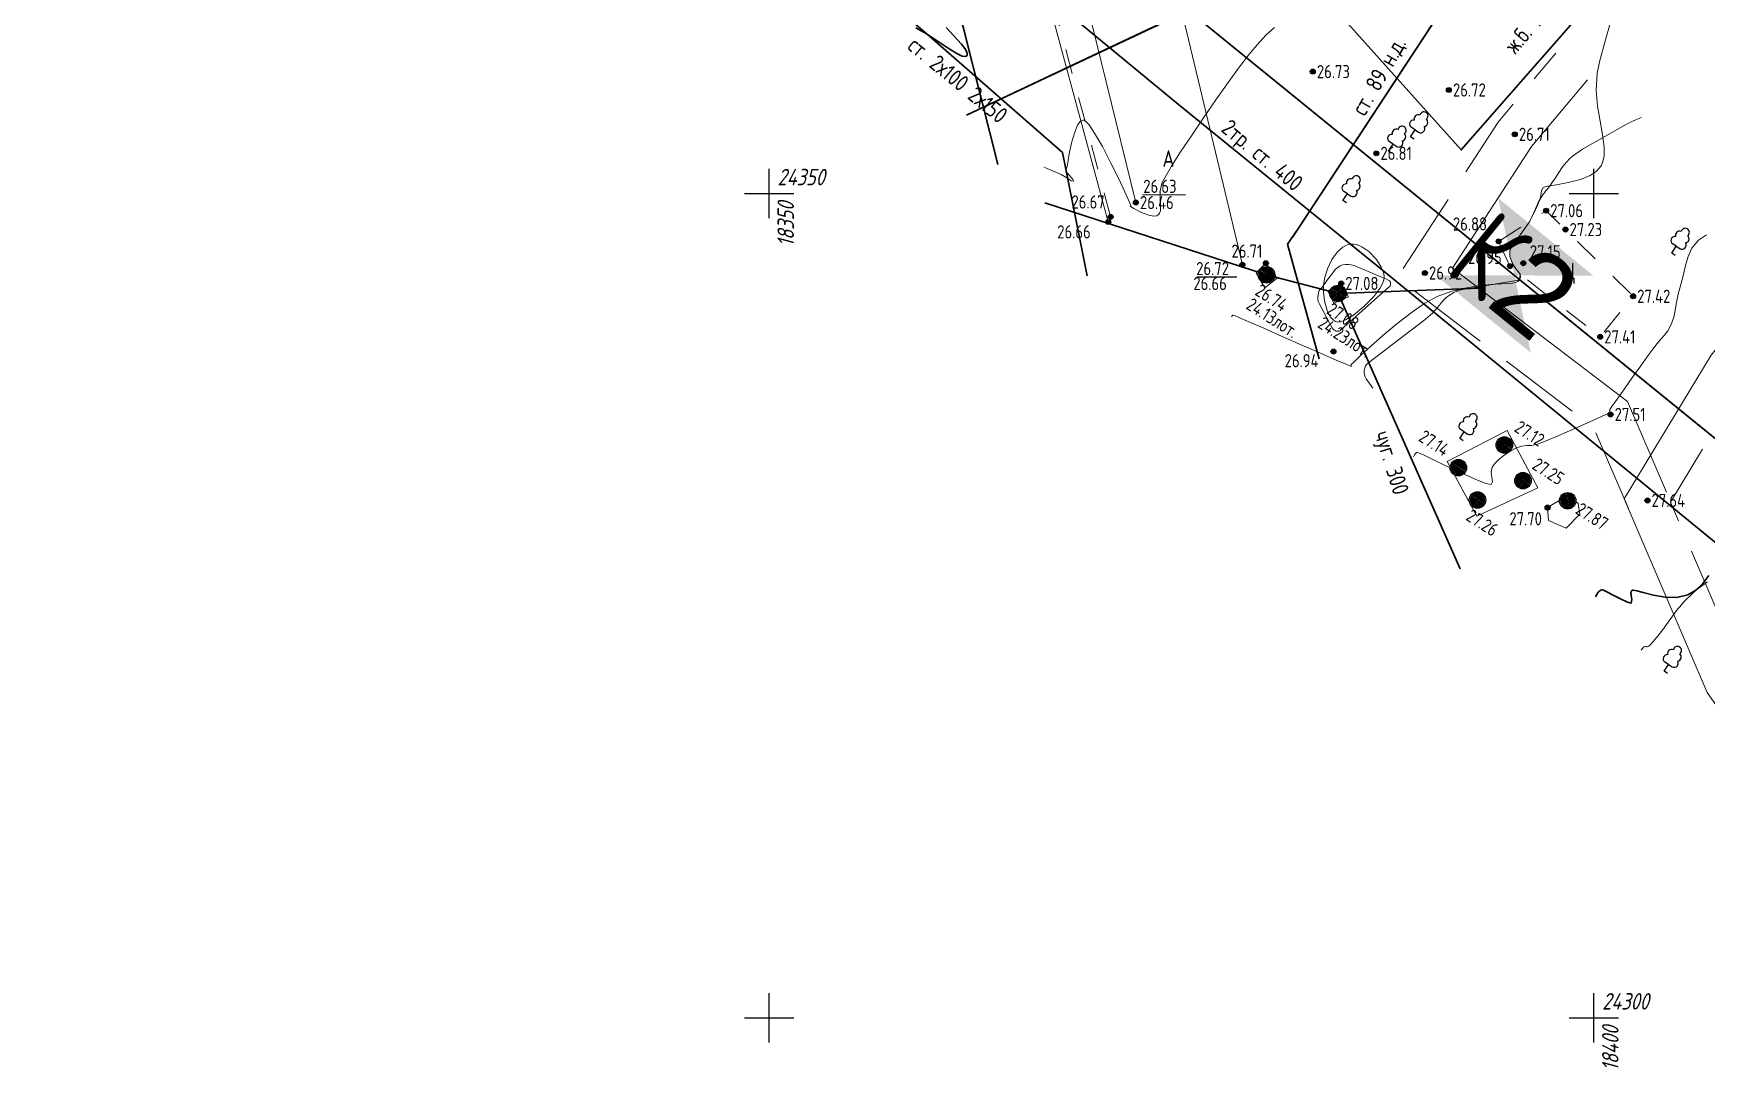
# Model space of a CAD drawing. Header units: metres. Extents: x -149473 to 83396, y -14167 to 104709.
# Drawn here: x -4603.4 to -4552.6, y 42467.2 to 42498.6 of the extents above; entities that cross this region are included whole.
import ezdxf
from ezdxf.enums import TextEntityAlignment as Align

# ---------------------------------------------------------------- set-up
doc = ezdxf.new("R2010")
doc.units = ezdxf.units.M
for name, pattern in [('g5_01_5x1_5', [1.5, 0.75, -0.75]), ('g5_05x2', [3.5, 2.5, -1]), ('осеваяX2', [4, 2.5, -0.5, 0.5, -0.5])]:
    doc.linetypes.add(name, pattern=pattern)
for name, color, linetype, transparency in [('02_Сетка', 7, 'Continuous', 0.6), ('06_Инженерно-технические сооружения', 7, 'Continuous', 0.6), ('10_Границы покрытий и угодий', 7, 'Continuous', 0.6), ('13_Растительность', 7, 'Continuous', 0.6), ('14_Ограждения', 7, 'Continuous', 0.6), ('19_Горизонтали', 7, 'Continuous', 0.6), ('30_Канализация', 7, 'Continuous', 0.6), ('32_Теплосеть', 7, 'Continuous', 0.6), ('33_Газопровод', 7, 'Continuous', 0.6), ('44_Крышки колодцев', 7, 'Continuous', 0.6), ('45_Номера колодцев', 7, 'Continuous', 0.6), ('61_Отметки высоты поверхности', 7, 'Continuous', 0.6)]:
    doc.layers.add(name, color=color, linetype=linetype, transparency=transparency)
doc.layers.add('Viewport2ForCustomObjects_0', color=7, linetype='Continuous')
doc.layers.add('Сетка', color=7, linetype='Continuous')
for name, color, linetype, lineweight in [('Сети_Г1.Метки', 132, 'Continuous', 30), ('Сети_Горизонтали.Вспомогательные', 1, 'Continuous', 9), ('Сети_Горизонтали.Основные', 1, 'Continuous', 30), ('Сети_К1', 42, 'Continuous', 30), ('Сети_К2', 40, 'Continuous', 30), ('Сети_К2.Метки', 40, 'Continuous', 30), ('Сети_Трасса', 1, 'осеваяX2', 30)]:
    doc.layers.add(name, color=color, linetype=linetype, lineweight=lineweight)
doc.styles.add('CustomTextStyle126', font='GOST_0.TTF', dxfattribs={"height": 5})
doc.styles.add('CustomTextStyle127', font='arial.ttf', dxfattribs={"height": 5})
doc.styles.add('LIKE11', font='GOST_0.TTF')
doc.styles.add('LIKE17', font='GOST_0.TTF')
doc.styles.add('LIKE32', font='GOST_0.TTF')
doc.styles.add('Line_GUGK', font='GOST_0.TTF')
doc.styles.get("Standard").update_dxf_attribs({"font": 'GOST_0.TTF'})
doc.linetypes.add('g5_121_t', pattern='A,4,-0.4,["Т",Line_GUGK,S=1,R=0,X=0,Y=-0.5],-1.2,12', length=17.6)
doc.linetypes.add('g5_122_g', pattern='A,1,-1,1.5,-0.4,["Г",Line_GUGK,S=1,R=0,X=0,Y=-0.5],-1.5,1.5,-1,4,-1,4,-1,3', length=20.9)
doc.linetypes.add('g5_122_k', pattern='A,1,-1,1.5,-0.4,["К",Line_GUGK,S=1,R=0,X=0,Y=-0.5],-1.5,1.5,-1,4,-1,4,-1,3', length=20.9)
doc.linetypes.add('g5_122_kl', pattern='A,1,-1,1.5,-0.4,["Кл",Line_GUGK,S=1,R=0,X=0,Y=-0.5],-2.4,1.5,-1,4,-1,4,-1,3', length=21.8)
doc.linetypes.add('g5_122_t', pattern='A,1,-1,1.5,-0.4,["Т",Line_GUGK,S=1,R=0,X=0,Y=-0.5],-1.5,1.5,-1,4,-1,4,-1,3', length=20.9)
doc.linetypes.add('g5_476_2c', pattern='A,2.75,-0.25,[32,GUGK_2005.shx,S=1,R=0,X=0,Y=0],-0.25,2.75', length=6)

# ---------------------------------------------------------------- blocks, each defined once
blk = doc.blocks.new('g5_117kb')
h = blk.add_hatch(color=255)
h.paths.add_polyline_path([(0.04, 0.04), (0.46, 0.04, 0.367426), (0.04, 0.46)])
h.paths.add_polyline_path([(-0.04, 0.46, 0.367426), (-0.46, 0.04), (-0.04, 0.04)])
h.paths.add_polyline_path([(-0.04, -0.04), (-0.46, -0.04, 0.367426), (-0.04, -0.46)])
h.paths.add_polyline_path([(0.04, -0.46, 0.367426), (0.46, -0.04), (0.04, -0.04)])
at = {"color": 0}
for points in [[(-0.5, 0), (0.5, 0)], [(0, 0.5), (0, -0.5)]]:
    blk.add_lwpolyline(points, dxfattribs=at)
blk.add_circle((0, 0), 0.5, dxfattribs=at)
blk = doc.blocks.new('g5_388_1')
at = {"color": 0}
blk.add_lwpolyline([(0, 0.5), (0.26, 0.5, 0.798042), (0.36, 0.97, 0.636328), (0.23, 1.41, 0.533064), (0, 1.75, 0.533064), (-0.23, 1.41, 0.636328), (-0.36, 0.97, 0.798042), (-0.26, 0.5)], format="xyb", dxfattribs=at)
for points in [[(0, 0.5), (-0.26, 0.5)], [(0.25, 0), (0, 0), (0, 0.5)]]:
    blk.add_lwpolyline(points, dxfattribs=at)
blk = doc.blocks.new('g5_117t')
h = blk.add_hatch(color=255)
h.paths.add_polyline_path([(-0.04, -0.04), (-0.46, -0.04, 0.367426), (-0.04, -0.46)])
h.paths.add_polyline_path([(0.04, -0.46, 0.367426), (0.46, -0.04), (0.04, -0.04)])
h.paths.add_polyline_path([(0.46, 0.04, 0.921954), (-0.46, 0.04)])
at = {"color": 0}
for points in [[(-0.5, 0), (0.5, 0)], [(0, -0.5), (0, 0)]]:
    blk.add_lwpolyline(points, dxfattribs=at)
blk.add_circle((0, 0), 0.5, dxfattribs=at)
blk = doc.blocks.new('g5_117')
h = blk.add_hatch(color=255)
h.paths.add_polyline_path([(-0.3, 0.35), (0.35, -0.3, 0.177899), (0.46, 0, 0.639215)])
h.paths.add_polyline_path([(-0.35, 0.3, 0.177899), (-0.46, 0, 0.639215), (0.3, -0.35)])
at = {"color": 0}
blk.add_lwpolyline([(0.35, -0.35), (-0.35, 0.35)], dxfattribs=at)
blk.add_circle((0, 0), 0.5, dxfattribs=at)
blk = doc.blocks.new('g5_012')
at = {"color": 92}
for points in [[(0, -1.5), (0, 1.5)], [(-1.5, 0), (1.5, 0)]]:
    blk.add_lwpolyline(points, dxfattribs=at)
blk = doc.blocks.new('g5_330')
blk.add_hatch(color=0).paths.add_polyline_path([(0.15, 0, 1), (-0.15, 0, 1)])
at = {"color": 0}
blk.add_circle((0, 0), 0.15, dxfattribs=at)
blk = doc.blocks.new('CustomObjectsInViewport2_0')
at = {"layer": 'Сети_Г1.Метки'}
blk.add_line((2983.28, 1368.14), (2973.77, 1353.65), dxfattribs=at)
at = {"layer": 'Сети_Горизонтали.Вспомогательные', "color": 42, "flags": 128}
for points, elevation in [([(2972.67, 1366.35), (2972.15, 1365.87), (2971.61, 1365.3), (2971.15, 1364.75), (2970.55, 1363.96), (2969.86, 1363.01), (2969.11, 1361.96), (2968.36, 1360.86), (2967.63, 1359.78), (2966.97, 1358.79), (2966.42, 1357.93), (2966.03, 1357.27), (2965.83, 1356.89), (2965.73, 1356.41), (2965.73, 1355.94), (2965.76, 1355.52), (2965.75, 1355.23), (2965.7, 1355.07), (2965.63, 1354.98), (2965.58, 1354.95), (2965.52, 1354.91), (2965.35, 1354.89), (2965.04, 1354.95), (2964.6, 1355.12), (2964.13, 1355.36), (2963.93, 1355.49), (2963.96, 1355.55), (2963.86, 1355.78), (2963.59, 1356.37), (2963.2, 1357.21), (2962.73, 1358.16), (2962.24, 1359.12), (2961.76, 1359.94), (2961.42, 1360.43), (2961.21, 1360.65), (2961.1, 1360.72), (2961.05, 1360.73), (2961, 1360.71), (2960.88, 1360.64), (2960.73, 1360.42), (2960.55, 1360), (2960.36, 1359.34), (2960.22, 1358.68), (2960.13, 1358.16), (2960.09, 1357.91), (2960.04, 1357.75), (2960.04, 1357.6), (2960.19, 1357.41), (2960.41, 1357.17), (2960.49, 1357.01), (2960.34, 1357.05), (2960.07, 1357.23), (2959.73, 1357.42), (2959.45, 1357.55), (2959.16, 1357.67), (2958.89, 1357.78), (2958.68, 1357.87)], 26.5), ([(2993.22, 1367.29), (2992.73, 1365.59), (2992.4, 1364.33), (2992.24, 1363.58), (2992.18, 1362.55), (2992.26, 1361.57), (2992.41, 1360.66), (2992.56, 1359.83), (2992.66, 1359.08), (2992.65, 1358.56), (2992.58, 1358.21), (2992.49, 1358), (2992.43, 1357.9), (2992.35, 1357.8), (2992.16, 1357.61), (2991.8, 1357.37), (2991.23, 1357.13), (2990.47, 1356.93), (2989.76, 1356.8), (2989.21, 1356.72), (2988.95, 1356.64), (2988.86, 1356.46), (2988.84, 1356.27), (2988.8, 1356.04), (2988.71, 1355.8), (2988.57, 1355.45), (2988.38, 1355.04), (2988.14, 1354.59), (2987.89, 1354.2), (2987.58, 1353.78), (2987.28, 1353.39), (2987.04, 1353.04), (2986.93, 1352.77), (2986.93, 1352.45), (2987.03, 1352.18), (2987.16, 1351.92), (2987.31, 1351.69), (2987.47, 1351.52), (2987.57, 1351.38), (2987.59, 1351.19), (2987.52, 1351.02), (2987.42, 1350.93), (2987.28, 1350.88), (2987.1, 1350.83), (2986.89, 1350.81), (2986.43, 1350.79), (2985.8, 1350.75), (2985.04, 1350.67), (2984.2, 1350.53), (2983.35, 1350.32), (2982.53, 1350.02), (2981.78, 1349.61), (2980.95, 1349.03), (2980.08, 1348.36), (2979.24, 1347.66), (2978.49, 1346.99), (2977.88, 1346.44), (2977.47, 1346.05), (2977.32, 1345.9), (2977.31, 1345.84), (2977.31, 1345.78), (2977.06, 1345.89), (2976.4, 1346.17), (2975.45, 1346.59), (2974.32, 1347.08), (2973.14, 1347.6), (2972.01, 1348.1), (2971.06, 1348.51), (2970.5, 1348.75), (2970.24, 1348.87), (2970.16, 1348.9), (2970.14, 1348.9), (2970.14, 1348.9), (2970.12, 1348.88), (2970.08, 1348.84), (2970.05, 1348.8)], 27), ([(2998.87, 1353.76), (2998.38, 1353.44), (2997.98, 1352.95), (2997.74, 1352.44), (2997.59, 1351.91), (2997.47, 1351.35), (2997.31, 1350.75), (2997.15, 1350.16), (2997.05, 1349.65), (2996.97, 1349.19), (2996.87, 1348.76), (2996.71, 1348.33), (2996.51, 1347.95), (2996.31, 1347.68), (2996.1, 1347.43), (2995.87, 1347.17), (2995.6, 1346.83), (2995.3, 1346.42), (2994.87, 1345.82), (2994.38, 1345.12), (2993.88, 1344.42), (2993.44, 1343.79), (2993.13, 1343.35), (2993, 1343.16), (2992.99, 1343.06), (2992.98, 1342.96), (2992.76, 1342.86), (2992.2, 1342.6), (2991.43, 1342.25), (2990.56, 1341.87), (2989.72, 1341.51), (2989.04, 1341.22), (2988.62, 1341.07), (2988.26, 1340.99), (2987.96, 1340.98), (2987.67, 1340.95), (2987.33, 1340.84), (2987, 1340.66), (2986.65, 1340.44), (2986.31, 1340.18), (2986.04, 1339.92), (2985.86, 1339.67), (2985.8, 1339.36), (2985.84, 1339.05), (2985.88, 1338.78), (2985.8, 1338.61), (2985.49, 1338.67), (2984.84, 1338.94), (2983.98, 1339.33), (2983.06, 1339.76), (2982.22, 1340.16), (2981.7, 1340.41), (2981.43, 1340.52), (2981.34, 1340.56), (2981.32, 1340.56), (2981.28, 1340.55), (2981.22, 1340.5), (2981.16, 1340.41), (2981.09, 1340.3)], 27.5)]:
    blk.add_lwpolyline(points, dxfattribs=dict(at, elevation=elevation))
at = {"layer": 'Сети_Горизонтали.Вспомогательные', "color": 42, "elevation": 27, "flags": 128}
blk.add_lwpolyline([(2975.69, 1351.09), (2975.67, 1350.96), (2975.64, 1350.7), (2975.64, 1350.3), (2975.69, 1349.77), (2975.86, 1349.17), (2976.05, 1348.79), (2976.24, 1348.59), (2976.37, 1348.51), (2976.44, 1348.48), (2976.51, 1348.47), (2976.67, 1348.49), (2976.97, 1348.61), (2977.45, 1348.9), (2978.09, 1349.41), (2978.69, 1350.02), (2979.06, 1350.51), (2979.24, 1350.85), (2979.3, 1351.05), (2979.31, 1351.14), (2979.31, 1351.25), (2979.27, 1351.47), (2979.14, 1351.81), (2978.86, 1352.26), (2978.39, 1352.75), (2977.97, 1353.04), (2977.65, 1353.17), (2977.45, 1353.2), (2977.35, 1353.2), (2977.26, 1353.19), (2977.08, 1353.15), (2976.81, 1353.02), (2976.49, 1352.74), (2976.14, 1352.27), (2975.87, 1351.71), (2975.69, 1351.09)], close=True, dxfattribs=at)
at = {"layer": 'Сети_Горизонтали.Основные', "color": 40, "flags": 128}
for points, elevation in [([(2952.75, 1366.35), (2953.23, 1365.84), (2953.68, 1365.33), (2953.94, 1364.98), (2954.03, 1364.77), (2954.03, 1364.66), (2954.01, 1364.63), (2953.98, 1364.6), (2953.9, 1364.58), (2953.72, 1364.61), (2953.4, 1364.77), (2952.88, 1365.09), (2952.28, 1365.5), (2951.61, 1365.93), (2950.91, 1366.32)], 26), ([(2999.01, 1333.09), (2998.63, 1332.61), (2998.21, 1332.21), (2997.73, 1331.93), (2997.07, 1331.77), (2996.35, 1331.79), (2995.64, 1331.91), (2995.02, 1332.07), (2994.64, 1332.17), (2994.44, 1332.2), (2994.36, 1332.2), (2994.34, 1332.19), (2994.31, 1332.15), (2994.28, 1332.06), (2994.29, 1331.88), (2994.34, 1331.64), (2994.3, 1331.43), (2994.07, 1331.48), (2993.65, 1331.68), (2993.17, 1331.93), (2992.82, 1332.11), (2992.62, 1332.2), (2992.53, 1332.22), (2992.5, 1332.22), (2992.46, 1332.21), (2992.39, 1332.17), (2992.3, 1332.08), (2992.21, 1331.94), (2992.13, 1331.8)], 28)]:
    blk.add_lwpolyline(points, dxfattribs=dict(at, elevation=elevation))
at = {"layer": 'Сети_К1'}
blk.add_line((2973.75, 1370.35), (2953.99, 1361.03), dxfattribs=at)
at = {"layer": 'Сети_К2'}
for p, q in [((2950.14, 1380.87), (2955.89, 1358.04)), ((3023.9, 1321.48), (2950.54, 1381.13))]:
    blk.add_line(p, q, dxfattribs=at)
at = {"layer": 'Сети_К2.Метки', "color": 7, "linetype": 'Continuous', "true_color": 0xffffff}
blk.add_solid([(2986.23, 1355.99, 24.4), (2992, 1351.29, 24.4), (2988.2, 1346.62, 24.4), (2982.43, 1351.31, 24.4)], dxfattribs=at)
at = {"layer": 'Сети_Трасса', "ltscale": 5, "flags": 128}
for points in [[(3045.27, 1304.23), (3024.48, 1321.01), (2949.95, 1381.6), (2816.62, 1488.59), (2738.01, 1530.07), (2660.18, 1571.13), (2652.26, 1575.73), (2565.79, 1625.95)], [(2949.95, 1381.6), (2955.89, 1358.04)], [(2953.99, 1361.03), (2973.75, 1370.35)], [(2973.77, 1353.65), (2984.27, 1369.65)]]:
    blk.add_lwpolyline(points, dxfattribs=at)
at = {"layer": 'Сети_К2.Метки', "linetype": 'Continuous'}
for s, style, p in [('К', 'CustomTextStyle126', (2982.88, 1351.59, 24.4)), ('2', 'CustomTextStyle127', (2985.38, 1349.56, 24.4))]:
    blk.add_text(s, height=5, rotation=320.8879, dxfattribs=dict(at, style=style)).set_placement(p)

msp = doc.modelspace()

# ---------------------------------------------------------------- linework, layer by layer
at = {"layer": '06_Инженерно-технические сооружения', "color": 7, "linetype": 'Continuous', "lineweight": 20, "flags": 128}
for points in [[(-4565.66, 42491.162), (-4566, 42491.616), (-4566.29, 42491.323), (-4566.027, 42490.871), (-4565.66, 42491.162)], [(-4564.125, 42490.773), (-4563.716, 42491), (-4563.495, 42490.589), (-4563.94, 42490.401), (-4564.125, 42490.773)], [(-4560.506, 42485.604), (-4558.685, 42486.539), (-4557.757, 42484.801), (-4559.607, 42483.939), (-4560.506, 42485.604)], [(-4557.427, 42483.806), (-4557.46, 42484.201), (-4556.833, 42484.574), (-4556.529, 42484.325), (-4556.477, 42483.999), (-4556.898, 42483.581), (-4557.427, 42483.806)]]:
    msp.add_lwpolyline(points, dxfattribs=at)
at = {"layer": '10_Границы покрытий и угодий', "color": 7, "linetype": 'Continuous', "lineweight": 20, "flags": 128}
for points in [[(-4566.711, 42491.562), (-4568.579, 42499.369), (-4569.676, 42503.627), (-4569.71, 42504.331), (-4569.428, 42504.949), (-4568.987, 42505.123), (-4564.646, 42501.513)], [(-4576.463, 42499.551), (-4574.764, 42501.578), (-4574.235, 42502.185), (-4573.733, 42502.344), (-4573.072, 42502.276), (-4572.571, 42502.096), (-4572.205, 42501.723), (-4571.745, 42500.78), (-4569.942, 42493.453)], [(-4553.857, 42484.665), (-4555.04, 42487.423), (-4560.339, 42491.464), (-4557.95, 42495.151), (-4556.248, 42497.179)], [(-4549.618, 42492.403), (-4552.496, 42488.829), (-4555.133, 42484.467), (-4552.617, 42478.593), (-4549.578, 42474.253), (-4540.273, 42469.97), (-4537.434, 42471.429), (-4534.979, 42474.211), (-4533.557, 42476.506), (-4532.794, 42478.388)]]:
    msp.add_lwpolyline(points, dxfattribs=at)
at = {"layer": '10_Границы покрытий и угодий', "color": 7, "linetype": 'g5_01_5x1_5', "lineweight": 20, "flags": 128}
for points in [[(-4570.706, 42493.021), (-4572.75, 42500.649), (-4573.028, 42501.046), (-4573.614, 42501.32), (-4574.4, 42501.388), (-4576.188, 42499.359)], [(-4558.943, 42492.276), (-4558.599, 42491.527), (-4555.865, 42489.38), (-4554.866, 42490.611), (-4556.917, 42492.635), (-4557.504, 42493.207), (-4558.943, 42492.276)]]:
    msp.add_lwpolyline(points, dxfattribs=at)
at = {"layer": '10_Границы покрытий и угодий', "color": 7, "linetype": 'g5_05x2', "lineweight": 20, "flags": 128}
for points in [[(-4555.006, 42484.172), (-4556.059, 42486.628), (-4562.018, 42491.172), (-4558.957, 42495.895), (-4557.206, 42497.982)], [(-4548.644, 42491.619), (-4551.47, 42488.11), (-4553.731, 42484.369), (-4551.519, 42479.204), (-4548.748, 42475.247), (-4540.303, 42471.36), (-4538.215, 42472.433), (-4535.986, 42474.959), (-4534.675, 42477.074), (-4533.953, 42478.857)]]:
    msp.add_lwpolyline(points, dxfattribs=at)
at = {"layer": '14_Ограждения', "color": 7, "linetype": 'g5_476_2c', "lineweight": 20, "flags": 128}
msp.add_lwpolyline([(-4576.188, 42499.359), (-4574.397, 42501.324), (-4572.873, 42500.612), (-4570.777, 42492.864)], dxfattribs=at)
at = {"layer": '19_Горизонтали', "color": 32, "linetype": 'Continuous', "lineweight": 20, "flags": 128}
for points, elevation in [([(-4558, 42492.886), (-4557.769, 42493.399, -0.06876), (-4557.519, 42493.796), (-4557.519, 42493.796, 0.033561), (-4557.241, 42494.177), (-4557.1, 42494.4, -0.123405), (-4556.398, 42495.069), (-4555.045, 42495.836, -0.036489), (-4554.759, 42495.972), (-4554.611, 42496.029)], 13.5), ([(-4562.752, 42487.82), (-4562.956, 42488.105, -0.405823), (-4562.882, 42488.601), (-4561.247, 42489.845, 0.068022), (-4560.674, 42490.419), (-4560.674, 42490.419, -0.191136), (-4560.024, 42490.812), (-4558.4, 42491.085, 0.33065), (-4558.299, 42491.191), (-4558.287, 42491.282)], 13.5), ([(-4552.611, 42481.953, 0.090112), (-4553.623, 42480.974), (-4553.903, 42480.584, -0.021704), (-4554.194, 42480.213), (-4554.313, 42480.074, -0.04092), (-4554.389, 42479.999), (-4554.394, 42479.995, -0.286524), (-4554.473, 42479.984), (-4554.473, 42479.984, 0.33361), (-4554.546, 42479.967), (-4554.624, 42479.875)], 14)]:
    msp.add_lwpolyline(points, format="xyb", dxfattribs=dict(at, elevation=elevation))
at = {"layer": '19_Горизонтали', "color": 32, "linetype": 'Continuous', "lineweight": 20, "elevation": 13.5, "flags": 128}
msp.add_lwpolyline([(-4564.312, 42490.854, -0.090931), (-4564.359, 42490.806), (-4564.359, 42490.806, 0.184593), (-4564.395, 42490.754), (-4564.419, 42490.651, 0.182593), (-4564.385, 42490.393), (-4563.985, 42489.649, 0.207871), (-4563.866, 42489.555), (-4563.866, 42489.555, 0.252696), (-4563.725, 42489.589), (-4562.253, 42490.911, 0.52435), (-4562.275, 42491.09), (-4562.275, 42491.09, 0.021343), (-4562.562, 42491.223), (-4563.325, 42491.54, 0.344789), (-4563.944, 42491.367), (-4564.11, 42491.143, 0.009569), (-4564.259, 42490.932)], format="xyb", close=True, dxfattribs=at)
at = {"layer": '30_Канализация', "color": 42, "linetype": 'g5_122_kl', "lineweight": 30, "flags": 128}
for points in [[(-4765.468, 42700.816), (-4769.176, 42628.569), (-4721.982, 42601.158), (-4643.763, 42559.888), (-4577.094, 42506.392), (-4539.83, 42476.096), (-4529.438, 42467.71), (-4503.813, 42475.716), (-4460.379, 42527.88), (-4434.118, 42524.323), (-4423.121, 42522.263), (-4413.186, 42519.778)], [(-4577.094, 42506.392), (-4574.125, 42494.614)]]:
    msp.add_lwpolyline(points, dxfattribs=at)
at = {"layer": '30_Канализация', "color": 12, "linetype": 'g5_122_k', "lineweight": 30, "flags": 128}
for points in [[(-4575.074, 42496.107), (-4565.195, 42500.767), (-4560.077, 42495.051), (-4556.175, 42499.502)], [(-4572.698, 42493.445), (-4565.982, 42491.262), (-4563.812, 42490.696), (-4559.533, 42490.857)], [(-4563.812, 42490.696), (-4560.111, 42482.342)]]:
    msp.add_lwpolyline(points, dxfattribs=at)
at = {"layer": '32_Теплосеть', "color": 5, "linetype": 'g5_121_t', "lineweight": 30, "flags": 128}
msp.add_lwpolyline([(-4618.389, 42537.549), (-4604.403, 42525.957), (-4585.06, 42509.978), (-4583.348, 42508.568), (-4568.651, 42496.425), (-4562.141, 42491.142), (-4551.855, 42482.718), (-4545.593, 42477.681), (-4540.603, 42473.562), (-4531.401, 42467.245), (-4522.205, 42477.784)], dxfattribs=at)
at = {"layer": '32_Теплосеть', "color": 5, "linetype": 'g5_122_t', "lineweight": 30, "flags": 128}
msp.add_lwpolyline([(-4619.272, 42529.847), (-4616.773, 42532.745), (-4600.674, 42519.203), (-4589.139, 42509.463), (-4576.268, 42498.563), (-4572.162, 42494.967), (-4571.416, 42491.235)], dxfattribs=at)
at = {"layer": '33_Газопровод', "color": 132, "linetype": 'g5_122_g', "lineweight": 30, "flags": 128}
msp.add_lwpolyline([(-4564.38, 42488.718), (-4565.342, 42492.194), (-4565.03, 42492.644), (-4559.936, 42500.42)], dxfattribs=at)
at = {"layer": '61_Отметки высоты поверхности', "flags": 128}
for points in [[(-4569.732, 42493.694), (-4568.439, 42493.689)], [(-4568.088, 42491.196), (-4566.875, 42491.201)]]:
    msp.add_lwpolyline(points, dxfattribs=at)

# ---------------------------------------------------------------- block references
at = {"layer": '02_Сетка', "color": 92, "linetype": 'Continuous', "lineweight": 15, "ltscale": 0.5, "xscale": 0.5, "yscale": 0.5, "zscale": 0.5}
for p in [(-4581.056, 42493.725), (-4556.056, 42493.725), (-4581.056, 42468.725), (-4556.056, 42468.725)]:
    msp.add_blockref('g5_012', p, dxfattribs=at)
at = {"layer": '13_Растительность', "color": 92, "linetype": 'Continuous', "lineweight": 20, "xscale": 0.4999999999999999, "yscale": 0.4999999999999999, "zscale": 0.4999999999999999, "rotation": 327.2608096277772}
for p in [(-4561.613, 42495.448, 13.4), (-4562.278, 42495.015, 13.409), (-4563.665, 42493.512, 13.393), (-4553.691, 42491.917, 13.711), (-4560.122, 42486.292, 13.621), (-4553.928, 42479.235, 14.052)]:
    msp.add_blockref('g5_388_1', p, dxfattribs=at)
at = {"layer": '44_Крышки колодцев', "color": 7, "linetype": 'Continuous', "lineweight": 20, "xscale": 0.4999999999999999, "yscale": 0.4999999999999999, "zscale": 0.4999999999999999, "rotation": 327.2608096277772}
for name, p in [('g5_117kb', (-4565.982, 42491.262, 13.37)), ('g5_117kb', (-4563.812, 42490.696, 13.542)), ('g5_117t', (-4558.77, 42486.098, 13.559)), ('g5_117t', (-4560.164, 42485.412, 13.568)), ('g5_117t', (-4558.205, 42485.017, 13.624)), ('g5_117t', (-4559.584, 42484.432, 13.63)), ('g5_117', (-4556.85, 42484.407, 13.935))]:
    msp.add_blockref(name, p, dxfattribs=at)
at = {"layer": '61_Отметки высоты поверхности', "color": 7, "linetype": 'Continuous', "lineweight": 20, "xscale": 0.5, "yscale": 0.5, "zscale": 0.5}
for p in [(-4564.578, 42497.425, 13.367), (-4560.452, 42496.868, 13.358), (-4558.453, 42495.523, 13.355), (-4562.651, 42494.947, 13.405), (-4569.942, 42493.453, 13.23), (-4557.504, 42493.207, 13.531), (-4570.777, 42492.864, 13.331), (-4570.706, 42493.021, 13.334), (-4556.917, 42492.635, 13.615), (-4558.943, 42492.276, 13.441), (-4566.711, 42491.562, 13.328), (-4566, 42491.616, 13.357), (-4558.193, 42491.613, 13.573), (-4561.179, 42491.318, 13.461), (-4558.599, 42491.527, 13.473), (-4563.716, 42491, 13.541), (-4554.866, 42490.611, 13.707), (-4555.865, 42489.38, 13.706), (-4563.951, 42488.935, 13.469), (-4555.55, 42487.026, 13.753), (-4557.46, 42484.201, 13.848), (-4554.432, 42484.418, 13.819)]:
    msp.add_blockref('g5_330', p, dxfattribs=at)
at = {"layer": 'Viewport2ForCustomObjects_0', "xscale": 0.5, "yscale": 0.5, "zscale": 0.5}
msp.add_blockref('CustomObjectsInViewport2_0', (-6052.071, 41815.592), dxfattribs=at)

# ---------------------------------------------------------------- texts
at = {"layer": '10_Границы покрытий и угодий', "color": 7, "linetype": 'Continuous', "lineweight": 15, "style": 'LIKE11'}
for s, p in [('А', (-4569.134, 42494.536)), ('Ц', (-4556.993, 42491.122))]:
    msp.add_text(s, height=0.5, dxfattribs=at).set_placement(p)
at = {"layer": '30_Канализация', "color": 12, "linetype": 'Continuous', "lineweight": 15, "style": 'LIKE32'}
for s, rotation, p in [('ж.б. 500', 49.7583, (-4558.433, 42497.928)), ('чуг. 300', 287.155, (-4562.708, 42486.44))]:
    msp.add_text(s, height=0.5, rotation=rotation, dxfattribs=at).set_placement(p)
at = {"layer": '32_Теплосеть', "color": 5, "linetype": 'Continuous', "lineweight": 15, "style": 'LIKE32'}
for s, rotation, p in [('ст. 2х100 2х150', 320.5048, (-4576.901, 42498.134)), ('2тр. ст. 400', 320.1881, (-4567.388, 42495.634))]:
    msp.add_text(s, height=0.5, rotation=rotation, dxfattribs=at).set_placement(p)
at = {"layer": '33_Газопровод', "color": 132, "linetype": 'Continuous', "lineweight": 15, "style": 'LIKE32'}
msp.add_text('ст. 89 н.д.', height=0.5, rotation=60.2956, dxfattribs=at).set_placement((-4563, 42496.045))
at = {"layer": '45_Номера колодцев', "color": 7, "linetype": 'Continuous', "lineweight": 15, "ltscale": 0.5, "style": 'LIKE17'}
for s, p in [('26.74', (-4566.361, 42490.673)), ('24.13лот.', (-4566.631, 42490.252)), ('27.08', (-4564.19, 42490.107)), ('24.23лот.', (-4564.461, 42489.686)), ('27.12', (-4558.498, 42486.531)), ('27.14', (-4561.4, 42486.245)), ('27.25', (-4557.961, 42485.399)), ('27.26', (-4559.963, 42483.843)), ('27.87', (-4556.643, 42484.042))]:
    msp.add_text(s, height=0.4, rotation=327.2608, dxfattribs=at).set_placement(p)
at = {"layer": '61_Отметки высоты поверхности', "color": 7, "linetype": 'Continuous', "lineweight": 15, "ltscale": 0.5, "style": 'LIKE17'}
for s, p in [('26.73', (-4564.453, 42497.225)), ('26.72', (-4560.327, 42496.668)), ('26.71', (-4558.328, 42495.323)), ('26.81', (-4562.526, 42494.747)), ('26.67', (-4571.893, 42493.271)), ('26.63', (-4569.717, 42493.745)), ('26.46', (-4569.817, 42493.253)), ('27.06', (-4557.379, 42493.007)), ('26.66', (-4572.324, 42492.365)), ('26.88', (-4560.329, 42492.604)), ('27.23', (-4556.792, 42492.435)), ('26.71', (-4567.041, 42491.781)), ('27.15', (-4557.997, 42491.76)), ('26.72', (-4568.112, 42491.252)), ('26.95', (-4559.867, 42491.59)), ('26.66', (-4568.198, 42490.798)), ('27.08', (-4563.591, 42490.8)), ('26.92', (-4561.054, 42491.118)), ('27.42', (-4554.741, 42490.411)), ('27.41', (-4555.74, 42489.18)), ('26.94', (-4565.43, 42488.457)), ('27.51', (-4555.425, 42486.826)), ('27.64', (-4554.307, 42484.218)), ('27.70', (-4558.617, 42483.663))]:
    msp.add_text(s, height=0.4, dxfattribs=at).set_placement(p)
at = {"layer": 'Сетка', "color": 3, "oblique": 15}
for s, p in [('24350', (-4580.806, 42493.975)), ('24300', (-4555.806, 42468.975))]:
    msp.add_text(s, height=0.5, dxfattribs=at).set_placement(p)
for s, p in [('18350', (-4580.806, 42493.475)), ('18400', (-4555.806, 42468.475))]:
    msp.add_text(s, height=0.5, rotation=90, dxfattribs=at).set_placement(p, align=Align.TOP_RIGHT)

doc.saveas('drawing.dxf')
